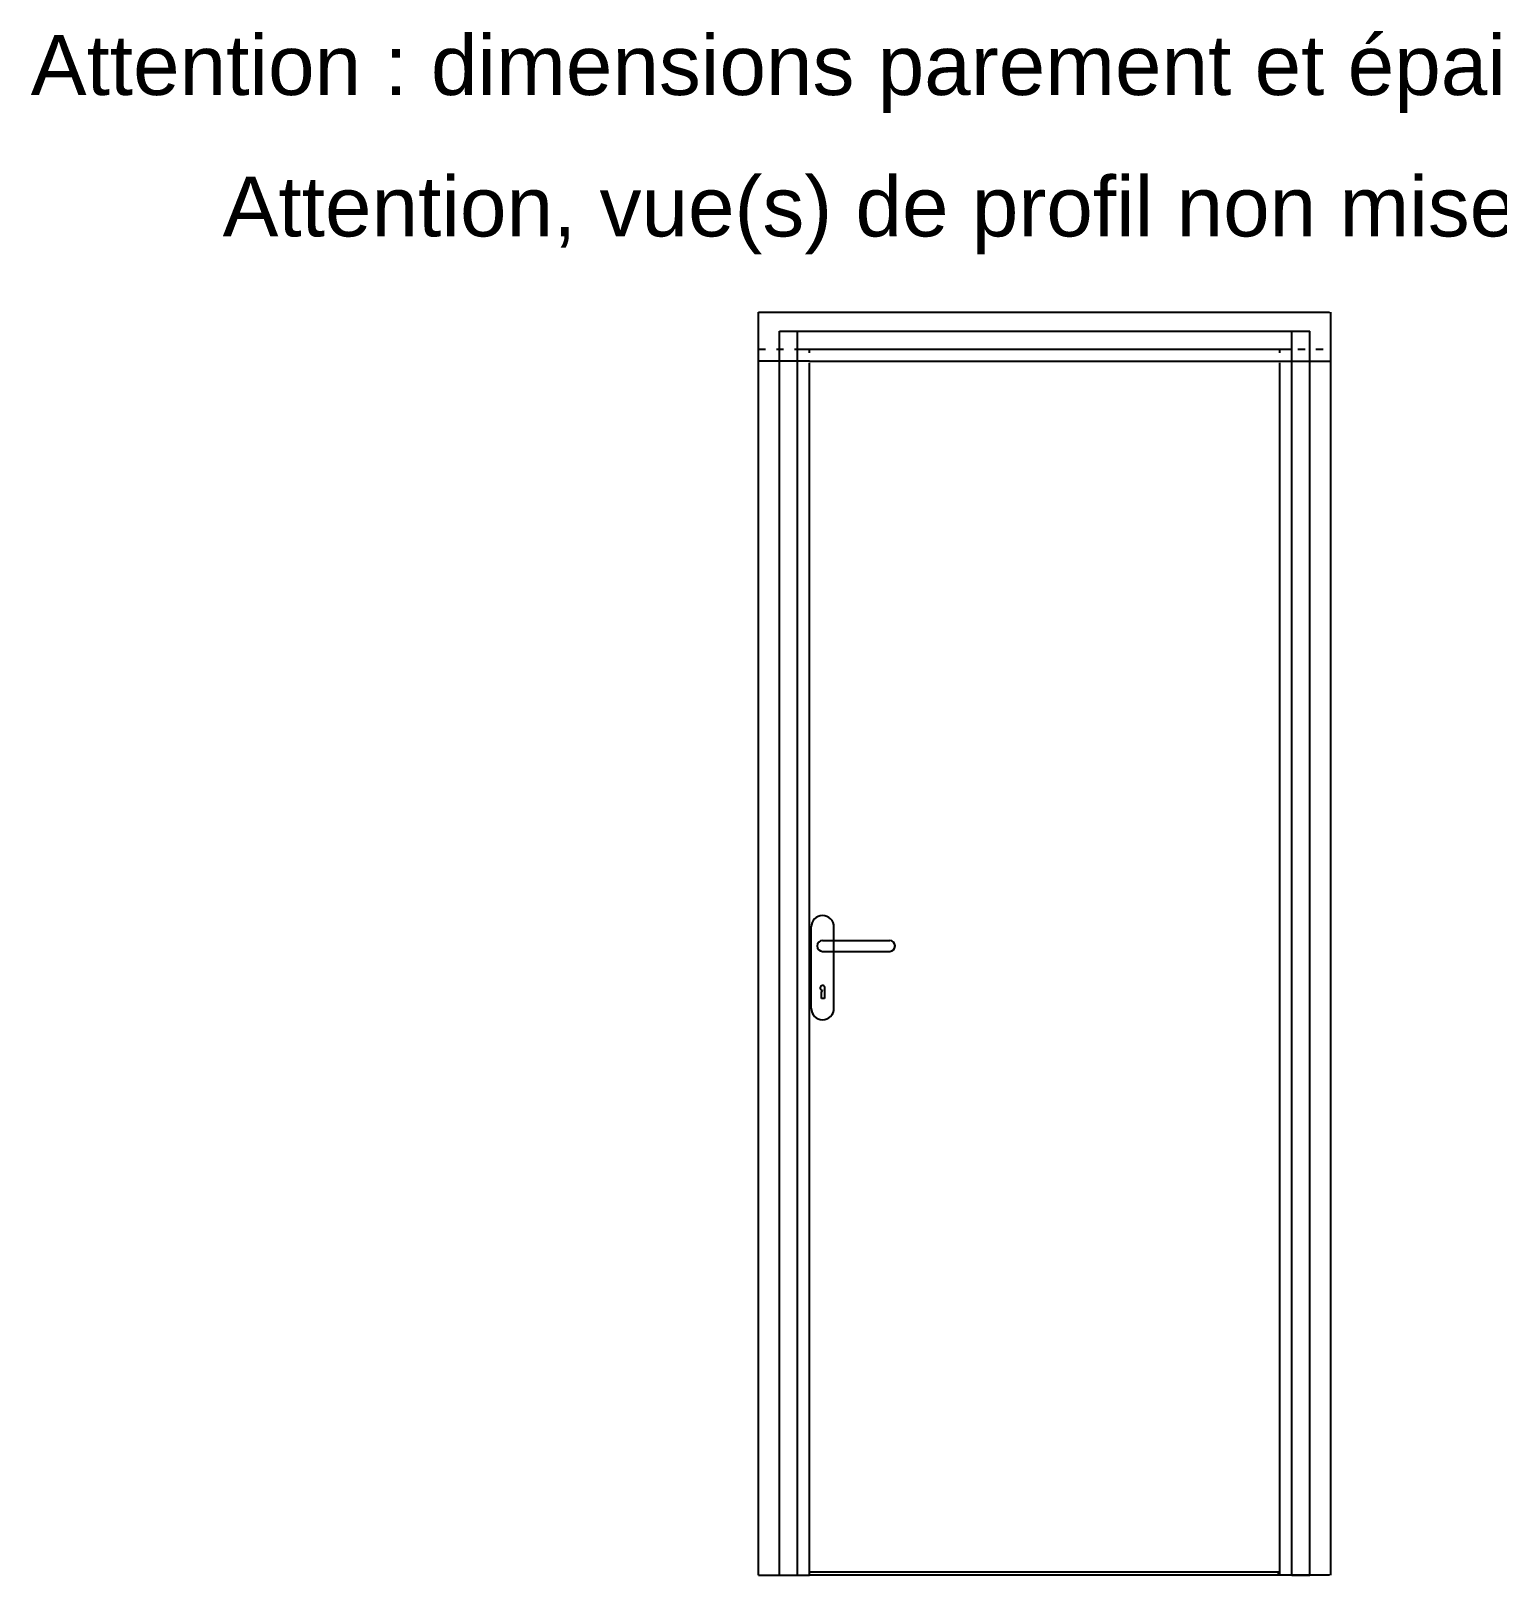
# Model space of a CAD drawing. Header units: millimetres. Extents: x -1244 to 3649, y 0 to 2577.
# Drawn here: x -1244 to 1202, y 0 to 2577 of the extents above; entities that cross this region are included whole.
import ezdxf

# ---------------------------------------------------------------- set-up
doc = ezdxf.new("R2010")
doc.units = ezdxf.units.MM
doc.linetypes.add('ACAD_ISO03W100', pattern=[30, 12, -18])
doc.layers.get('Defpoints').update_dxf_attribs({"true_color": 0xffffff})
for name, color, linetype, lineweight, true_color in [('Dormant ... Montants', 30, 'Continuous', 25, 0xff7f00), ('Dormant ... Parement', 30, 'Continuous', 25, 0xff7f00), ('Quincaillerie ... Poignee_Clef', 178, 'Continuous', 25, 0x000000), ('Seuil', 178, 'Continuous', 25, 0x000000)]:
    doc.layers.add(name, color=color, linetype=linetype, lineweight=lineweight, true_color=true_color)
doc.styles.add('textstyle20', font='')
doc.styles.add('textstyle21', font='')
doc.styles.get('textstyle20').set_extended_font_data('Liberation Sans')
doc.styles.get('textstyle21').set_extended_font_data('Liberation Sans')

# ---------------------------------------------------------------- blocks, each defined once
blk = doc.blocks.new('30x105_MontantsDormants')
at = {"layer": 'Dormant ... Montants'}
for p, q in [((0, 0), (0, 2076)), ((0, 2076), (30, 2076)), ((30, 0), (30, 2076)), ((0, 0), (30, 0))]:
    blk.add_line(p, q, dxfattribs=at)
blk = doc.blocks.new('30x105_TraverseDormants')
at = {"layer": 'Dormant ... Montants'}
for p, q in [((0, 30), (825, 30)), ((0, 0), (0, 30)), ((825, 0), (825, 30)), ((0, 0), (825, 0))]:
    blk.add_line(p, q, dxfattribs=at)

msp = doc.modelspace()

# ---------------------------------------------------------------- linework, layer by layer
at = {"layer": 'Dormant ... Parement'}
for p, q in [((-30, 0), (-30, 2108)), ((-30, 2108), (923, 2108)), ((925, 0), (925, 2108)), ((55, 2026), (-30, 2026)), ((55, 2026), (838, 2026)), ((55, 0), (55, 2023)), ((838, 2026), (925, 2026)), ((840, 0), (840, 2023)), ((-30, 0), (55, 0)), ((923, 0), (838, 0))]:
    msp.add_line(p, q, dxfattribs=at)
at = {"layer": 'Dormant ... Parement', "linetype": 'ACAD_ISO03W100'}
for p, q in [((-30, 2046), (925, 2046)), ((55, 0), (55, 2046)), ((840, 0), (840, 2046))]:
    msp.add_line(p, q, dxfattribs=at)
at = {"layer": 'Quincaillerie ... Poignee_Clef'}
for p, q in [((58, 945.9941), (58, 1081.70879)), ((77, 1059), (189, 1059)), ((96, 945.9941), (96, 1081.70879)), ((77, 1041), (189, 1041)), ((75.06585, 972.51531), (77, 976)), ((75.06585, 962.31136), (75.06585, 972.51531)), ((79.98194, 962.31136), (75.06585, 962.31136)), ((79.98194, 977.33391), (79.98194, 962.31136))]:
    msp.add_line(p, q, dxfattribs=at)
for centre, radius, start, end in [((77, 1081.70879), 19, 0, 180), ((77, 1050), 9, 90, 270), ((189, 1050), 9, 270, 90), ((77, 980), 4, 318.20071219, 270), ((77, 945.9941), 19, 180, 0)]:
    msp.add_arc(centre, radius, start, end, dxfattribs=at)
at = {"layer": 'Seuil'}
for p, q in [((838, 5), (55, 5)), ((55, 0), (55, 5)), ((838, 0), (55, 0)), ((838, 0), (838, 5))]:
    msp.add_line(p, q, dxfattribs=at)

# ---------------------------------------------------------------- block references
at = {"layer": 'Dormant ... Montants'}
for name, p in [('30x105_MontantsDormants', (5, 0)), ('30x105_TraverseDormants', (35, 2046)), ('30x105_MontantsDormants', (860, 0))]:
    msp.add_blockref(name, p, dxfattribs=at)

# ---------------------------------------------------------------- texts
at = {"layer": 'Defpoints', "char_height": 100, "attachment_point": 1}
for s, insert, style in [('Attention : dimensions parement et épaisseurs tasseaux fausses, cf. Libreoffice', (-1244.17765, 2570.16582), 'textstyle21'), ('Attention, vue(s) de profil non mise à jour (cf. Libreoffice)', (-923.99564, 2334.16524), 'textstyle20')]:
    msp.add_mtext(s, dxfattribs=dict(at, insert=insert, style=style))

doc.saveas('drawing.dxf')
